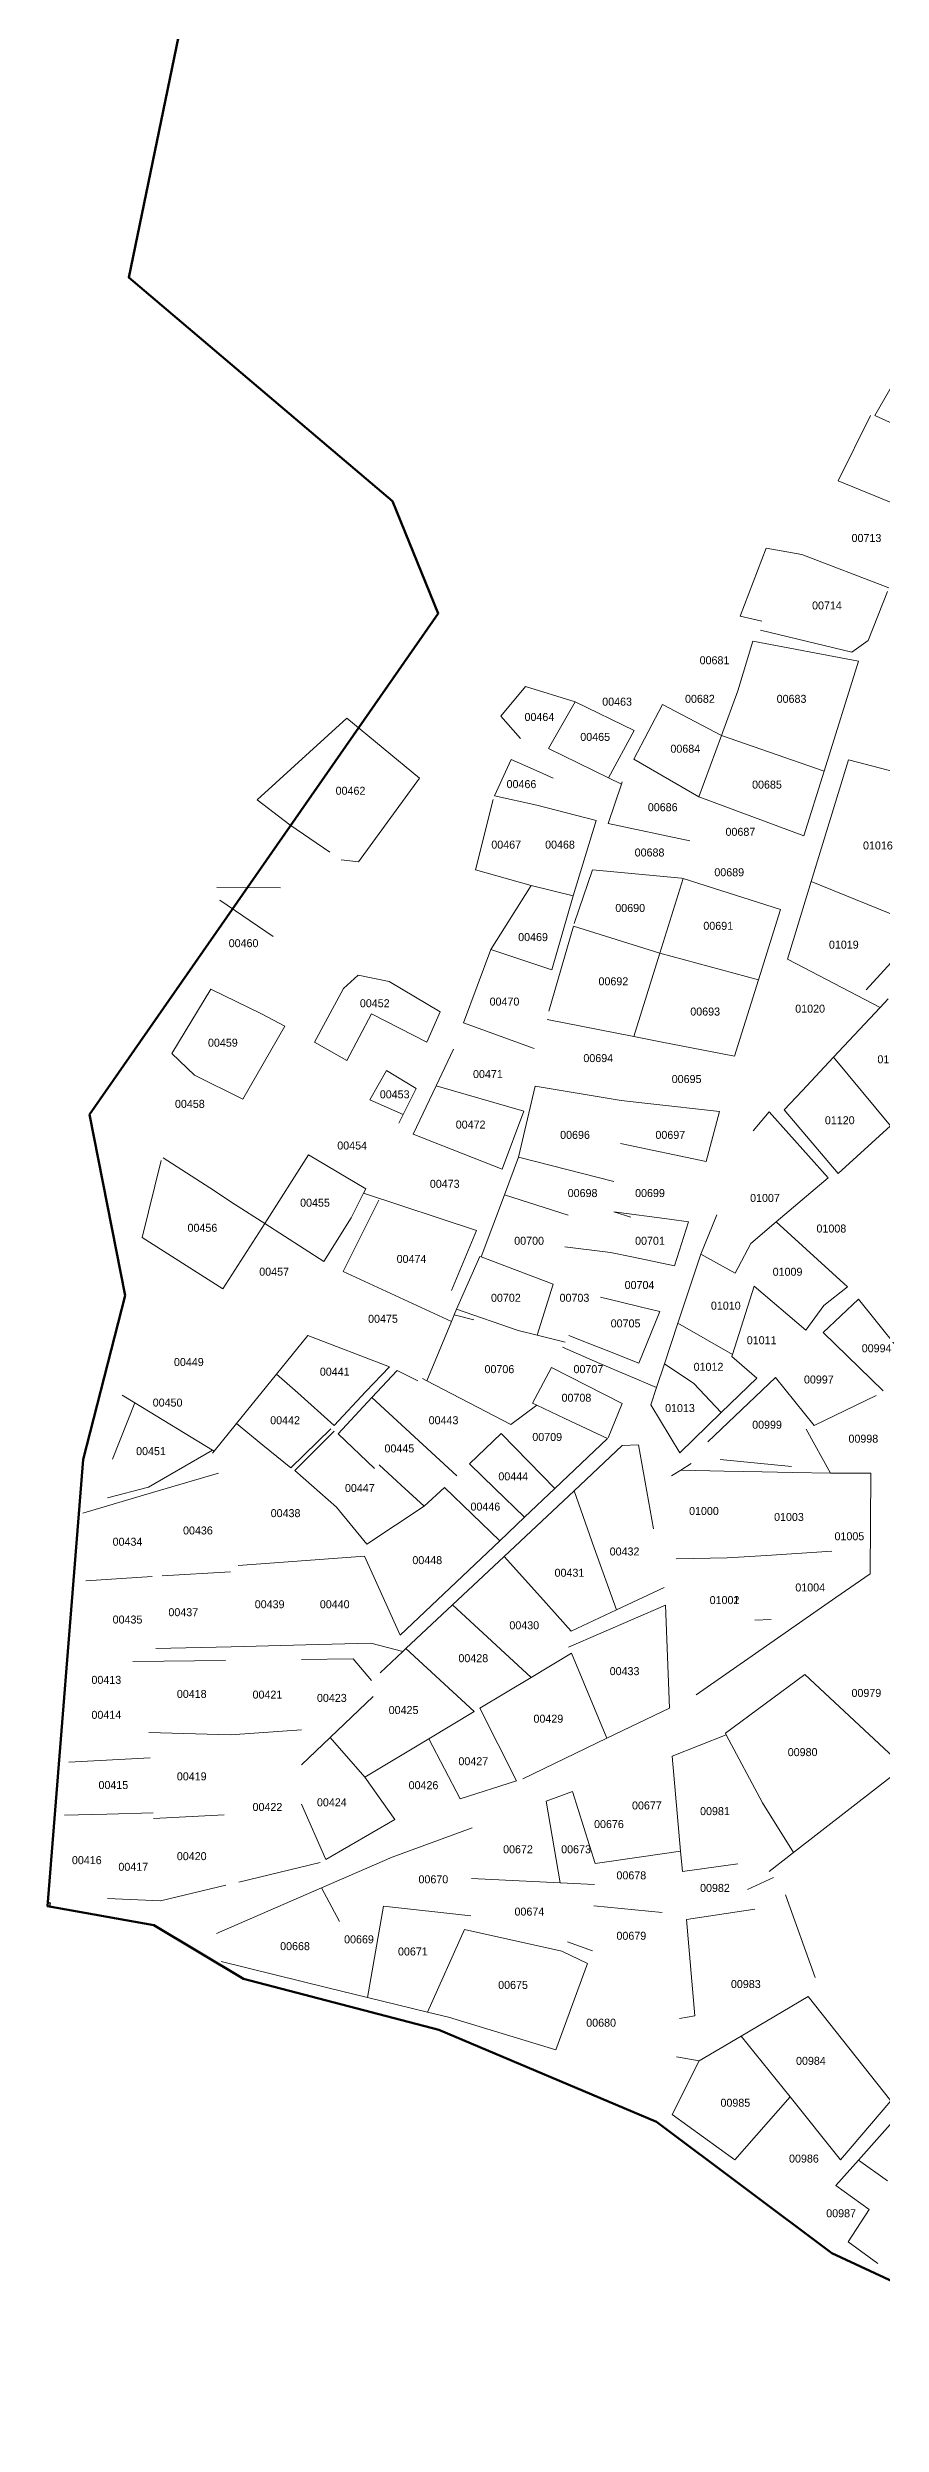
# Model space of a CAD drawing. Header units: metres. Extents: x 245232 to 248406, y 1633796 to 1637634.
# Drawn here: x 245231.8 to 245388.1, y 1634429.4 to 1634875.1 of the extents above; entities that cross this region are included whole.
import ezdxf
from ezdxf.enums import TextEntityAlignment as Align

# ---------------------------------------------------------------- set-up
doc = ezdxf.new("R2010")
doc.units = ezdxf.units.M
doc.header["$MEASUREMENT"] = 0
doc.layers.add('historique_numero_parcelle', color=7, linetype='Continuous')
doc.layers.add('limites_sections', color=7, linetype='Continuous')
doc.layers.add('Limites_Communes', color=7, linetype='Continuous', lineweight=211, plot=False)
doc.layers.add('LIMITES_PARCELLES', color=7, linetype='Continuous', lineweight=0, true_color=0xffffff)
doc.styles.add('Style-FANCY', font='FANCY.shx')

msp = doc.modelspace()

# ---------------------------------------------------------------- linework, layer by layer
at = {"layer": 'Limites_Communes', "color": 210, "lineweight": 80, "flags": 128}
msp.add_lwpolyline([(245708.049, 1634552.689), (245671.306, 1634546.259), (245636.513, 1634524.373), (245620.8, 1634508.099), (245567.386, 1634566.262), (245526.712, 1634503.993), (245508.686, 1634473.258), (245463.816, 1634429.436), (245415.314, 1634444.527), (245378.806, 1634461.533), (245345.892, 1634486.192), (245305.146, 1634503.443), (245268.528, 1634512.968), (245251.7, 1634523.022), (245231.785, 1634526.612), (245238.462, 1634610.38), (245246.309, 1634641.1), (245239.677, 1634675.066), (245305, 1634769), (245296.425, 1634790.027), (245247, 1634832), (245257.147, 1634881.008)], dxfattribs=at)
at = {"layer": 'limites_parcelles'}
for p, q in [((245386.847, 1634806.127), (245394.079, 1634818.688)), ((245379.988, 1634793.839), (245386.053, 1634806.127)), ((245399.519, 1634800.308), (245386.847, 1634806.127)), ((245394.794, 1634787.82), (245379.988, 1634793.839)), ((245361.599, 1634768.469), (245366.448, 1634781.203)), ((245366.448, 1634781.203), (245373.169, 1634780.025)), ((245373.169, 1634780.025), (245389.48, 1634773.774)), ((245389.228, 1634773.107), (245385.577, 1634763.9)), ((245365.654, 1634767.551), (245361.599, 1634768.469)), ((245361.189, 1634754.507), (245363.967, 1634763.767)), ((245363.967, 1634763.767), (245383.811, 1634760.063)), ((245382.561, 1634761.757), (245365.416, 1634765.884)), ((245385.577, 1634763.9), (245382.561, 1634761.757)), ((245383.811, 1634760.063), (245377.319, 1634739.407)), ((245316.739, 1634749.744), (245321.369, 1634755.301)), ((245321.369, 1634755.301), (245330.682, 1634752.443)), ((245358.093, 1634746.097), (245361.189, 1634754.507)), ((245271.097, 1634734.072), (245287.899, 1634749.348)), ((245287.899, 1634749.348), (245301.525, 1634738.103)), ((245320.443, 1634745.511), (245316.739, 1634749.744)), ((245325.702, 1634743.64), (245330.682, 1634752.443)), ((245330.682, 1634752.443), (245341.73, 1634747.015)), ((245341.686, 1634741.665), (245347.013, 1634751.924)), ((245347.013, 1634751.924), (245358.093, 1634746.097)), ((245341.73, 1634747.015), (245336.923, 1634738.138)), ((245353.87, 1634734.624), (245358.093, 1634746.097)), ((245377.319, 1634739.407), (245358.093, 1634746.097)), ((245318.669, 1634741.599), (245315.582, 1634734.793)), ((245323.377, 1634739.529), (245318.669, 1634741.599)), ((245336.923, 1634738.138), (245325.702, 1634743.64)), ((245353.87, 1634734.624), (245341.686, 1634741.665)), ((245374.929, 1634718.724), (245381.892, 1634741.518)), ((245381.892, 1634741.518), (245395.106, 1634738.127)), ((245301.525, 1634738.103), (245290.088, 1634722.434)), ((245326.524, 1634738.12), (245323.377, 1634739.529)), ((245336.834, 1634729.583), (245339.33, 1634736.958)), ((245339.33, 1634736.958), (245336.923, 1634738.138)), ((245339.33, 1634736.958), (245339.493, 1634737.441)), ((245377.319, 1634739.407), (245373.519, 1634727.318)), ((245277.184, 1634729.371), (245271.097, 1634734.072)), ((245311.976, 1634720.905), (245315.284, 1634734.134)), ((245315.582, 1634734.793), (245323.509, 1634733.047)), ((245323.509, 1634733.047), (245334.603, 1634730.163)), ((245354.059, 1634734.515), (245353.87, 1634734.624)), ((245373.519, 1634727.318), (245354.059, 1634734.515)), ((245284.712, 1634724.218), (245277.184, 1634729.371)), ((245334.603, 1634730.163), (245330.294, 1634716.058)), ((245352.176, 1634726.328), (245336.834, 1634729.583)), ((245290.088, 1634722.434), (245286.823, 1634722.773)), ((245290.088, 1634722.434), (245290.088, 1634722.434)), ((245322.427, 1634717.994), (245311.976, 1634720.905)), ((245314.887, 1634705.956), (245322.427, 1634717.994)), ((245322.427, 1634717.994), (245330.289, 1634716.059)), ((245330.497, 1634710.851), (245333.913, 1634720.947)), ((245333.913, 1634720.947), (245350.577, 1634719.378)), ((245346.549, 1634705.291), (245350.901, 1634719.276)), ((245350.577, 1634719.378), (245350.901, 1634719.276)), ((245350.901, 1634719.276), (245369.18, 1634713.511)), ((245370.48, 1634704.161), (245374.929, 1634718.724)), ((245393.867, 1634711.022), (245374.929, 1634718.724)), ((245263.498, 1634717.583), (245275.415, 1634717.519)), ((245274.055, 1634708.409), (245264.08, 1634715.237)), ((245326.295, 1634702.162), (245330.289, 1634716.059)), ((245330.294, 1634716.058), (245330.289, 1634716.059)), ((245369.18, 1634713.511), (245365.031, 1634700.31)), ((245325.735, 1634694.446), (245330.347, 1634710.332)), ((245330.347, 1634710.332), (245346.549, 1634705.291)), ((245395.982, 1634710.163), (245385.187, 1634698.415)), ((245314.887, 1634705.956), (245309.738, 1634692.259)), ((245314.887, 1634705.956), (245326.295, 1634702.162)), ((245341.689, 1634689.676), (245346.549, 1634705.291)), ((245346.549, 1634705.291), (245365.031, 1634700.31)), ((245287.238, 1634698.68), (245290.016, 1634701.193)), ((245290.016, 1634701.193), (245295.837, 1634700.003)), ((245365.031, 1634700.31), (245360.527, 1634685.98)), ((245387.832, 1634695.124), (245370.48, 1634704.161)), ((245255.091, 1634686.509), (245262.367, 1634698.547)), ((245262.367, 1634698.547), (245271.892, 1634693.917)), ((245281.814, 1634688.626), (245287.238, 1634698.68)), ((245295.837, 1634700.003), (245305.362, 1634694.314)), ((245387.832, 1634695.124), (245389.357, 1634696.755)), ((245276.27, 1634691.582), (245268.397, 1634677.908)), ((245271.892, 1634693.917), (245276.27, 1634691.582)), ((245292.529, 1634693.917), (245287.891, 1634685.154)), ((245302.848, 1634688.626), (245292.529, 1634693.917)), ((245305.362, 1634694.314), (245302.848, 1634688.626)), ((245309.738, 1634692.259), (245323.006, 1634687.446)), ((245325.455, 1634692.862), (245341.689, 1634689.676)), ((245379.106, 1634685.792), (245387.832, 1634695.124)), ((245287.891, 1634685.154), (245281.814, 1634688.626)), ((245304.612, 1634680.413), (245307.875, 1634687.303)), ((245346.699, 1634688.693), (245341.689, 1634689.676)), ((245360.527, 1634685.98), (245346.699, 1634688.693)), ((245259.324, 1634682.408), (245255.091, 1634686.509)), ((245268.397, 1634677.908), (245259.324, 1634682.408)), ((245292.209, 1634677.802), (245295.296, 1634683.297)), ((245295.296, 1634683.297), (245300.864, 1634679.894)), ((245373.211, 1634679.488), (245379.106, 1634685.792)), ((245379.106, 1634685.792), (245389.77, 1634672.931)), ((245298.43, 1634675.053), (245292.209, 1634677.802)), ((245300.864, 1634679.894), (245298.43, 1634675.053)), ((245300.324, 1634671.359), (245304.612, 1634680.413)), ((245304.612, 1634680.413), (245321.078, 1634675.687)), ((245320.046, 1634667.062), (245323.204, 1634680.326)), ((245323.204, 1634680.326), (245339.305, 1634677.643)), ((245369.871, 1634675.915), (245373.211, 1634679.488)), ((245298.43, 1634675.053), (245297.618, 1634673.438)), ((245321.078, 1634675.687), (245317.003, 1634664.813)), ((245339.305, 1634677.643), (245344.294, 1634677.094)), ((245344.294, 1634677.094), (245357.735, 1634675.616)), ((245357.735, 1634675.616), (245355.207, 1634666.233)), ((245364.04, 1634671.99), (245367.03, 1634675.564)), ((245367.03, 1634675.564), (245378.066, 1634663.194)), ((245379.948, 1634663.966), (245369.871, 1634675.915)), ((245317.003, 1634664.813), (245300.324, 1634671.359)), ((245355.207, 1634666.233), (245339.199, 1634669.6)), ((245389.77, 1634672.931), (245379.948, 1634663.966)), ((245249.535, 1634651.981), (245253.106, 1634666.4)), ((245253.433, 1634666.896), (245262.174, 1634661.267)), ((245272.493, 1634654.622), (245280.723, 1634667.504)), ((245280.723, 1634667.504), (245291.419, 1634661.107)), ((245317.404, 1634659.993), (245320.046, 1634667.062)), ((245320.046, 1634667.062), (245337.929, 1634662.509)), ((245262.174, 1634661.267), (245266.84, 1634658.262)), ((245291.018, 1634660.31), (245288.693, 1634655.685)), ((245291.419, 1634661.107), (245291.018, 1634660.31)), ((245291.018, 1634660.31), (245312.187, 1634653.308)), ((245313.041, 1634648.327), (245317.404, 1634659.993)), ((245317.404, 1634659.993), (245329.357, 1634656.159)), ((245378.066, 1634663.194), (245368.352, 1634654.892)), ((245266.84, 1634658.262), (245272.493, 1634654.622)), ((245288.693, 1634655.685), (245283.565, 1634647.491)), ((245287.208, 1634645.626), (245293.852, 1634658.992)), ((245348.342, 1634655.402), (245337.93, 1634656.794)), ((245337.93, 1634656.794), (245341.118, 1634655.819)), ((245354.23, 1634648.885), (245357.219, 1634656.206)), ((245264.645, 1634642.338), (245249.535, 1634651.981)), ((245272.493, 1634654.622), (245264.645, 1634642.338)), ((245283.565, 1634647.491), (245272.493, 1634654.622)), ((245312.187, 1634653.308), (245307.478, 1634642.059)), ((245351.91, 1634654.925), (245348.342, 1634655.402)), ((245349.314, 1634646.681), (245351.91, 1634654.925)), ((245368.352, 1634654.892), (245363.624, 1634650.852)), ((245368.352, 1634654.892), (245381.717, 1634642.743)), ((245368.352, 1634654.892), (245368.352, 1634654.892)), ((245308.446, 1634638.529), (245312.787, 1634648.423)), ((245312.787, 1634648.423), (245313.041, 1634648.327)), ((245313.041, 1634648.327), (245326.546, 1634643.226)), ((245328.722, 1634650.232), (245337.294, 1634649.174)), ((245337.294, 1634649.174), (245341.58, 1634648.285)), ((245341.58, 1634648.285), (245346.051, 1634647.358)), ((245346.051, 1634647.358), (245349.314, 1634646.681)), ((245349.929, 1634635.909), (245354.23, 1634648.885)), ((245360.651, 1634645.284), (245354.23, 1634648.885)), ((245363.624, 1634650.852), (245360.651, 1634645.284)), ((245307.47, 1634636.223), (245287.208, 1634645.626)), ((245326.546, 1634643.226), (245323.57, 1634633.642)), ((245364.249, 1634642.885), (245360.163, 1634630.024)), ((245373.901, 1634634.583), (245364.249, 1634642.885)), ((245381.717, 1634642.743), (245377.253, 1634639.204)), ((245307.987, 1634637.482), (245308.446, 1634638.529)), ((245319.983, 1634634.526), (245308.446, 1634638.529)), ((245335.393, 1634640.79), (245339.304, 1634639.837)), ((245339.304, 1634639.837), (245343.09, 1634638.914)), ((245346.518, 1634638.079), (245342.582, 1634628.445)), ((245343.09, 1634638.914), (245346.518, 1634638.079)), ((245377.253, 1634639.204), (245373.901, 1634634.583)), ((245377.168, 1634634.157), (245383.791, 1634640.425)), ((245383.791, 1634640.425), (245394.739, 1634626.827)), ((245274.726, 1634626.369), (245280.566, 1634633.585)), ((245280.566, 1634633.585), (245295.885, 1634627.711)), ((245302.904, 1634625.116), (245307.47, 1634636.223)), ((245307.47, 1634636.223), (245307.987, 1634637.482)), ((245311.693, 1634636.569), (245307.987, 1634637.482)), ((245323.57, 1634633.642), (245319.983, 1634634.526)), ((245328.827, 1634632.347), (245323.57, 1634633.642)), ((245333.413, 1634632.06), (245329.462, 1634633.617)), ((245347.412, 1634628.315), (245349.929, 1634635.909)), ((245360.163, 1634630.024), (245349.929, 1634635.909)), ((245388.389, 1634623.229), (245377.168, 1634634.157)), ((245328.317, 1634631.402), (245335.314, 1634628.346)), ((245336.489, 1634630.847), (245333.413, 1634632.06)), ((245342.582, 1634628.445), (245336.489, 1634630.847)), ((245360.163, 1634630.024), (245360.047, 1634629.659)), ((245360.047, 1634629.659), (245364.708, 1634625.637)), ((245267.207, 1634617.079), (245274.726, 1634626.369)), ((245278.668, 1634622.887), (245274.726, 1634626.369)), ((245295.885, 1634627.711), (245291.413, 1634623.107)), ((245292.582, 1634621.983), (245297.283, 1634627.072)), ((245297.283, 1634627.072), (245301.172, 1634625.087)), ((245302.045, 1634625.563), (245302.904, 1634625.116)), ((245302.904, 1634625.116), (245318.641, 1634616.921)), ((245322.667, 1634620.945), (245326.257, 1634627.589)), ((245326.257, 1634627.589), (245339.483, 1634620.861)), ((245335.314, 1634628.346), (245345.926, 1634623.83)), ((245345.926, 1634623.83), (245347.412, 1634628.315)), ((245347.412, 1634628.315), (245352.935, 1634624.605)), ((245352.935, 1634624.605), (245358.051, 1634619.159)), ((245355.554, 1634613.702), (245368.252, 1634625.719)), ((245364.708, 1634625.637), (245358.051, 1634619.159)), ((245368.252, 1634625.719), (245375.445, 1634616.734)), ((245243.978, 1634610.441), (245248.129, 1634620.991)), ((245245.739, 1634622.443), (245248.129, 1634620.991)), ((245248.129, 1634620.991), (245262.698, 1634612.134)), ((245285.476, 1634616.728), (245278.668, 1634622.887)), ((245291.413, 1634623.107), (245285.476, 1634616.728)), ((245292.582, 1634621.983), (245286.267, 1634615.146)), ((245292.582, 1634621.983), (245308.492, 1634607.289)), ((245318.641, 1634616.921), (245323.513, 1634620.543)), ((245323.513, 1634620.543), (245322.667, 1634620.945)), ((245323.513, 1634620.543), (245328.712, 1634618.075)), ((245339.483, 1634620.861), (245336.847, 1634614.41)), ((245344.864, 1634620.627), (245345.926, 1634623.83)), ((245350.262, 1634611.579), (245344.864, 1634620.627)), ((245375.445, 1634616.734), (245387.119, 1634622.382)), ((245263.038, 1634611.928), (245267.207, 1634617.079)), ((245272.145, 1634613.037), (245267.207, 1634617.079)), ((245284.891, 1634616.098), (245277.376, 1634608.796)), ((245278.117, 1634608.267), (245285.503, 1634615.674)), ((245328.712, 1634618.075), (245336.708, 1634614.277)), ((245358.051, 1634619.159), (245350.262, 1634611.579)), ((245373.996, 1634616.032), (245378.547, 1634607.777)), ((245262.698, 1634612.134), (245250.725, 1634605.149)), ((245262.698, 1634612.134), (245263.038, 1634611.928)), ((245262.707, 1634611.519), (245263.038, 1634611.928)), ((245277.376, 1634608.796), (245272.145, 1634613.037)), ((245286.267, 1634615.146), (245293.082, 1634608.65)), ((245310.875, 1634609.551), (245316.835, 1634615.208)), ((245316.835, 1634615.208), (245321.98, 1634609.936)), ((245336.708, 1634614.277), (245326.861, 1634604.934)), ((245330.469, 1634604.49), (245339.493, 1634612.955)), ((245339.493, 1634612.955), (245342.536, 1634613.087)), ((245342.536, 1634613.087), (245345.356, 1634597.353)), ((245251.432, 1634604.15), (245263.818, 1634607.788)), ((245285.938, 1634601.427), (245278.117, 1634608.267)), ((245293.955, 1634609.381), (245298.073, 1634605.573)), ((245315.649, 1634604.901), (245310.875, 1634609.551)), ((245321.98, 1634609.936), (245326.861, 1634604.934)), ((245348.753, 1634607.266), (245350.46, 1634608.339)), ((245350.46, 1634608.339), (245352.436, 1634609.581)), ((245350.46, 1634608.339), (245358.621, 1634608.162)), ((245371.244, 1634609.047), (245357.834, 1634610.338)), ((245358.621, 1634608.162), (245365.742, 1634608.025)), ((245365.742, 1634608.025), (245371.467, 1634607.914)), ((245371.467, 1634607.914), (245378.547, 1634607.777)), ((245378.547, 1634607.777), (245386.064, 1634607.777)), ((245386.064, 1634607.777), (245385.945, 1634588.942)), ((245238.418, 1634600.327), (245251.432, 1634604.15)), ((245250.725, 1634605.149), (245243.052, 1634603.165)), ((245298.073, 1634605.573), (245302.369, 1634601.602)), ((245302.369, 1634601.602), (245306.179, 1634605.094)), ((245306.179, 1634605.094), (245316.539, 1634595.14)), ((245321.164, 1634599.529), (245315.649, 1634604.901)), ((245317.348, 1634592.182), (245330.469, 1634604.49)), ((245326.861, 1634604.934), (245321.164, 1634599.529)), ((245334.257, 1634593.827), (245330.469, 1634604.49)), ((245291.653, 1634594.458), (245285.938, 1634601.427)), ((245302.369, 1634601.602), (245291.653, 1634594.458)), ((245321.164, 1634599.529), (245316.539, 1634595.14)), ((245316.539, 1634595.14), (245297.847, 1634577.403)), ((245338.405, 1634582.152), (245334.257, 1634593.827)), ((245378.758, 1634593.172), (245366.526, 1634592.379)), ((245253.257, 1634588.522), (245266.052, 1634589.323)), ((245280.282, 1634591.416), (245267.496, 1634590.486)), ((245291.178, 1634592.208), (245280.282, 1634591.416)), ((245297.847, 1634577.403), (245291.178, 1634592.208)), ((245307.673, 1634583.107), (245317.348, 1634592.182)), ((245317.348, 1634592.182), (245324.149, 1634584.601)), ((245359.179, 1634591.902), (245349.615, 1634591.711)), ((245366.526, 1634592.379), (245359.179, 1634591.902)), ((245385.945, 1634588.942), (245379.555, 1634584.49)), ((245251.409, 1634588.407), (245238.974, 1634587.629)), ((245324.149, 1634584.601), (245329.923, 1634578.164)), ((245347.329, 1634586.347), (245338.405, 1634582.152)), ((245379.555, 1634584.49), (245366.532, 1634575.416)), ((245298.954, 1634574.928), (245307.673, 1634583.107)), ((245307.673, 1634583.107), (245322.4, 1634569.502)), ((245329.45, 1634575.179), (245347.636, 1634583.07)), ((245329.923, 1634578.164), (245338.405, 1634582.152)), ((245347.636, 1634583.07), (245348.357, 1634563.742)), ((245364.365, 1634580.261), (245367.434, 1634580.366)), ((245266.226, 1634575.263), (245252.073, 1634574.911)), ((245280.168, 1634575.609), (245266.226, 1634575.263)), ((245292.397, 1634575.913), (245280.168, 1634575.609)), ((245298.349, 1634574.36), (245292.397, 1634575.913)), ((245366.532, 1634575.416), (245353.384, 1634566.255)), ((245247.788, 1634572.476), (245265.149, 1634572.697)), ((245279.387, 1634572.879), (245289.09, 1634573.002)), ((245289.09, 1634573.002), (245292.529, 1634568.901)), ((245294.101, 1634570.375), (245298.349, 1634574.36)), ((245298.349, 1634574.36), (245298.954, 1634574.928)), ((245298.954, 1634574.928), (245311.744, 1634563.097)), ((245322.4, 1634569.502), (245329.976, 1634574.056)), ((245329.976, 1634574.056), (245336.591, 1634558.085)), ((245322.4, 1634569.502), (245312.817, 1634563.742)), ((245358.825, 1634559.078), (245373.699, 1634570.065)), ((245373.699, 1634570.065), (245392.294, 1634552.765)), ((245292.828, 1634565.907), (245284.764, 1634558.224)), ((245311.744, 1634563.097), (245303.265, 1634558)), ((245312.817, 1634563.742), (245319.654, 1634550.133)), ((245348.357, 1634563.742), (245336.591, 1634558.085)), ((245250.763, 1634559.174), (245266.052, 1634558.71)), ((245266.052, 1634558.71), (245279.387, 1634559.663)), ((245284.764, 1634558.224), (245279.387, 1634553.101)), ((245284.764, 1634558.224), (245291.241, 1634550.773)), ((245303.265, 1634558.001), (245291.241, 1634550.773)), ((245303.265, 1634558), (245303.265, 1634558.001)), ((245309.127, 1634546.76), (245303.265, 1634558)), ((245336.591, 1634558.085), (245320.84, 1634550.513)), ((245348.886, 1634554.746), (245359.008, 1634558.734)), ((245359.008, 1634558.734), (245358.825, 1634559.078)), ((245359.008, 1634558.734), (245365.816, 1634545.971)), ((245235.745, 1634553.581), (245251.028, 1634554.401)), ((245350.437, 1634536.903), (245348.886, 1634554.746)), ((245291.241, 1634550.773), (245296.895, 1634542.84)), ((245319.654, 1634550.133), (245309.127, 1634546.76)), ((245371.623, 1634536.645), (245392.294, 1634552.765)), ((245251.598, 1634544.137), (245242.872, 1634543.883)), ((245283.934, 1634535.381), (245279.368, 1634545.763)), ((245325.228, 1634546.318), (245330.173, 1634548.12)), ((245327.89, 1634530.983), (245325.228, 1634546.318)), ((245330.173, 1634548.12), (245334.414, 1634534.607)), ((245365.816, 1634545.971), (245371.623, 1634536.645)), ((245242.872, 1634543.883), (245234.958, 1634543.653)), ((245264.864, 1634543.727), (245251.659, 1634543.047)), ((245296.895, 1634542.84), (245283.934, 1634535.381)), ((245296.366, 1634535.802), (245311.378, 1634541.272)), ((245283.143, 1634530.067), (245296.366, 1634535.802)), ((245334.414, 1634534.607), (245343.1, 1634535.851)), ((245343.1, 1634535.851), (245350.437, 1634536.903)), ((245350.437, 1634536.903), (245350.767, 1634533.107)), ((245367.059, 1634533.085), (245371.623, 1634536.645)), ((245282.872, 1634534.77), (245267.622, 1634531.126)), ((245311.236, 1634531.809), (245327.89, 1634530.983)), ((245327.89, 1634530.983), (245334.297, 1634530.665)), ((245350.767, 1634533.107), (245361.159, 1634534.54)), ((245362.96, 1634529.739), (245367.824, 1634531.989)), ((245252.975, 1634527.626), (245243.017, 1634528.062)), ((245265.187, 1634530.544), (245252.975, 1634527.626)), ((245263.425, 1634521.514), (245283.143, 1634530.067)), ((245286.524, 1634523.759), (245283.143, 1634530.067)), ((245294.75, 1634526.642), (245291.727, 1634509.506)), ((245311.131, 1634524.817), (245294.75, 1634526.642)), ((245346.989, 1634525.428), (245334.18, 1634526.703)), ((245375.658, 1634513.241), (245370.102, 1634528.72)), ((245302.975, 1634506.747), (245309.955, 1634522.211)), ((245309.955, 1634522.211), (245328.196, 1634518.202)), ((245351.548, 1634524.129), (245364.334, 1634526.074)), ((245353.119, 1634506.063), (245351.548, 1634524.129)), ((245328.196, 1634518.202), (245332.969, 1634515.856)), ((245333.929, 1634518.248), (245329.255, 1634519.922)), ((245284.338, 1634511.319), (245264.351, 1634516.223)), ((245332.969, 1634515.856), (245327.058, 1634499.686)), ((245291.727, 1634509.506), (245284.338, 1634511.319)), ((245302.975, 1634506.747), (245291.727, 1634509.506)), ((245361.795, 1634502.256), (245374.335, 1634509.67)), ((245374.335, 1634509.67), (245389.814, 1634490.09)), ((245306.949, 1634505.772), (245302.975, 1634506.747)), ((245327.058, 1634499.686), (245306.949, 1634505.772)), ((245350.209, 1634505.534), (245353.119, 1634506.063)), ((245353.913, 1634497.596), (245361.795, 1634502.256)), ((245370.967, 1634490.837), (245361.795, 1634502.256)), ((245348.886, 1634487.542), (245353.913, 1634497.596)), ((245353.913, 1634497.596), (245349.68, 1634498.39)), ((245370.967, 1634490.837), (245360.577, 1634479.079)), ((245380.412, 1634479.079), (245370.967, 1634490.837)), ((245360.577, 1634479.079), (245348.886, 1634487.542)), ((245389.814, 1634490.09), (245380.412, 1634479.079)), ((245383.783, 1634478.996), (245391.666, 1634487.841)), ((245379.525, 1634474.219), (245383.783, 1634478.996)), ((245389.237, 1634475.131), (245383.783, 1634478.996)), ((245385.76, 1634469.76), (245379.525, 1634474.219)), ((245381.833, 1634463.694), (245385.76, 1634469.76)), ((245387.428, 1634459.643), (245381.833, 1634463.694))]:
    msp.add_line(p, q, dxfattribs=at)
at = {"layer": 'limites_sections', "flags": 128}
msp.add_lwpolyline([(245231.845, 1634527.363), (245232.254, 1634527.237), (245232.122, 1634526.551)], dxfattribs=at)

# ---------------------------------------------------------------- texts
at = {"layer": 'historique_numero_parcelle', "style": 'Style-FANCY'}
for s, p in [('00713', (245385.271, 1634783.139)), ('00714', (245377.865, 1634770.485)), ('00681', (245356.791, 1634760.209)), ('00682', (245354.053, 1634752.979)), ('00683', (245371.23, 1634752.979)), ('00464', (245323.971, 1634749.58)), ('00463', (245338.534, 1634752.447)), ('00465', (245334.427, 1634745.84)), ('00684', (245351.314, 1634743.629)), ('00462', (245288.567, 1634735.744)), ('00466', (245320.61, 1634736.988)), ('00685', (245366.624, 1634736.897)), ('00686', (245347.082, 1634732.659)), ('00687', (245361.645, 1634728.046)), ('00467', (245317.748, 1634725.644)), ('00468', (245327.83, 1634725.644)), ('00688', (245344.615, 1634724.168)), ('01016', (245387.415, 1634725.482)), ('00689', (245359.552, 1634720.464)), ('00690', (245340.988, 1634713.768)), ('00469', (245322.781, 1634708.308)), ('00691', (245357.489, 1634710.42)), ('00460', (245268.527, 1634707.165)), ('01019', (245381.028, 1634706.884)), ('00692', (245337.836, 1634700.019)), ('00452', (245293.112, 1634695.907)), ('00470', (245317.429, 1634696.216)), ('01020', (245374.711, 1634694.885)), ('00693', (245355.044, 1634694.347)), ('00459', (245264.642, 1634688.507)), ('00471', (245314.317, 1634682.627)), ('00694', (245335.004, 1634685.62)), ('00695', (245351.559, 1634681.693)), ('01117', (245390.116, 1634685.396)), ('00458', (245258.454, 1634677.038)), ('00453', (245296.846, 1634678.828)), ('00472', (245311.081, 1634673.153)), ('01120', (245380.269, 1634673.966)), ('00454', (245288.88, 1634669.229)), ('00696', (245330.648, 1634671.222)), ('00697', (245348.509, 1634671.222)), ('00473', (245306.226, 1634662.05)), ('00698', (245332.063, 1634660.314)), ('00699', (245344.697, 1634660.314)), ('01007', (245366.249, 1634659.398)), ('00455', (245281.91, 1634658.508)), ('00456', (245260.812, 1634653.802)), ('00700', (245322.044, 1634651.369)), ('00701', (245344.697, 1634651.369)), ('01008', (245378.696, 1634653.664)), ('00474', (245300.003, 1634647.963)), ('00457', (245274.255, 1634645.574)), ('00704', (245342.737, 1634643.079)), ('01009', (245370.481, 1634645.561)), ('00702', (245317.687, 1634640.679)), ('00703', (245330.539, 1634640.679)), ('01010', (245358.905, 1634639.203)), ('00475', (245294.65, 1634636.743)), ('00705', (245340.123, 1634635.879)), ('01011', (245365.627, 1634632.72)), ('00449', (245258.268, 1634628.635)), ('00994', (245387.176, 1634631.216)), ('00441', (245285.607, 1634626.822)), ('00706', (245316.473, 1634627.301)), ('00707', (245333.153, 1634627.301)), ('01012', (245355.669, 1634627.734)), ('00997', (245376.347, 1634625.357)), ('00450', (245254.285, 1634621.031)), ('00708', (245330.912, 1634621.94)), ('01013', (245350.317, 1634620.005)), ('00442', (245276.303, 1634617.721)), ('00443', (245306.003, 1634617.721)), ('00709', (245325.435, 1634614.585)), ('00999', (245366.638, 1634616.88)), ('00451', (245251.173, 1634611.93)), ('00445', (245297.726, 1634612.437)), ('00998', (245384.687, 1634614.262)), ('00444', (245319.072, 1634607.201)), ('00447', (245290.32, 1634605.019)), ('00446', (245313.845, 1634601.529)), ('00436', (245259.966, 1634597.058)), ('00438', (245276.396, 1634600.3)), ('01000', (245354.813, 1634600.705)), ('01003', (245370.746, 1634599.583)), ('00434', (245246.772, 1634594.939)), ('00432', (245339.931, 1634593.116)), ('01005', (245382.073, 1634595.968)), ('00448', (245302.953, 1634591.493)), ('00431', (245329.6, 1634589.126)), ('01001', (245358.672, 1634584)), ('01002', (245358.672, 1634584)), ('01004', (245374.729, 1634586.369)), ('00435', (245246.772, 1634580.353)), ('00437', (245257.228, 1634581.725)), ('00439', (245273.409, 1634583.221)), ('00440', (245285.607, 1634583.221)), ('00430', (245321.136, 1634579.278)), ('00428', (245311.583, 1634573.107)), ('00433', (245339.931, 1634570.676)), ('00413', (245242.804, 1634569.042)), ('00418', (245258.807, 1634566.406)), ('00421', (245272.997, 1634566.282)), ('00423', (245285.07, 1634565.659)), ('00979', (245385.254, 1634566.594)), ('00414', (245242.804, 1634562.488)), ('00425', (245298.513, 1634563.383)), ('00429', (245325.648, 1634561.763)), ('00427', (245311.583, 1634553.784)), ('00980', (245373.305, 1634555.499)), ('00415', (245244.119, 1634549.328)), ('00419', (245258.807, 1634550.948)), ('00426', (245302.247, 1634549.296)), ('00422', (245272.997, 1634545.214)), ('00424', (245285.07, 1634546.086)), ('00677', (245344.118, 1634545.497)), ('00981', (245356.875, 1634544.435)), ('00676', (245337.005, 1634542.006)), ('00416', (245239.141, 1634535.241)), ('00420', (245258.807, 1634535.989)), ('00672', (245319.957, 1634537.278)), ('00673', (245330.839, 1634537.278)), ('00417', (245247.853, 1634533.994)), ('00670', (245304.096, 1634531.65)), ('00678', (245341.201, 1634532.389)), ('00982', (245356.875, 1634530.036)), ('00674', (245322.091, 1634525.595)), ('00679', (245341.201, 1634521.063)), ('00668', (245278.166, 1634519.117)), ('00669', (245290.155, 1634520.395)), ('00671', (245300.255, 1634518.115)), ('00675', (245319.032, 1634511.846)), ('00983', (245362.661, 1634512.011)), ('00680', (245335.542, 1634504.763)), ('00984', (245374.859, 1634497.612)), ('00985', (245360.701, 1634489.758)), ('00986', (245373.552, 1634479.286)), ('00987', (245380.523, 1634469.033))]:
    msp.add_text(s, height=1.5, dxfattribs=at).set_placement(p, align=Align.MIDDLE_CENTER)

doc.saveas('drawing.dxf')
